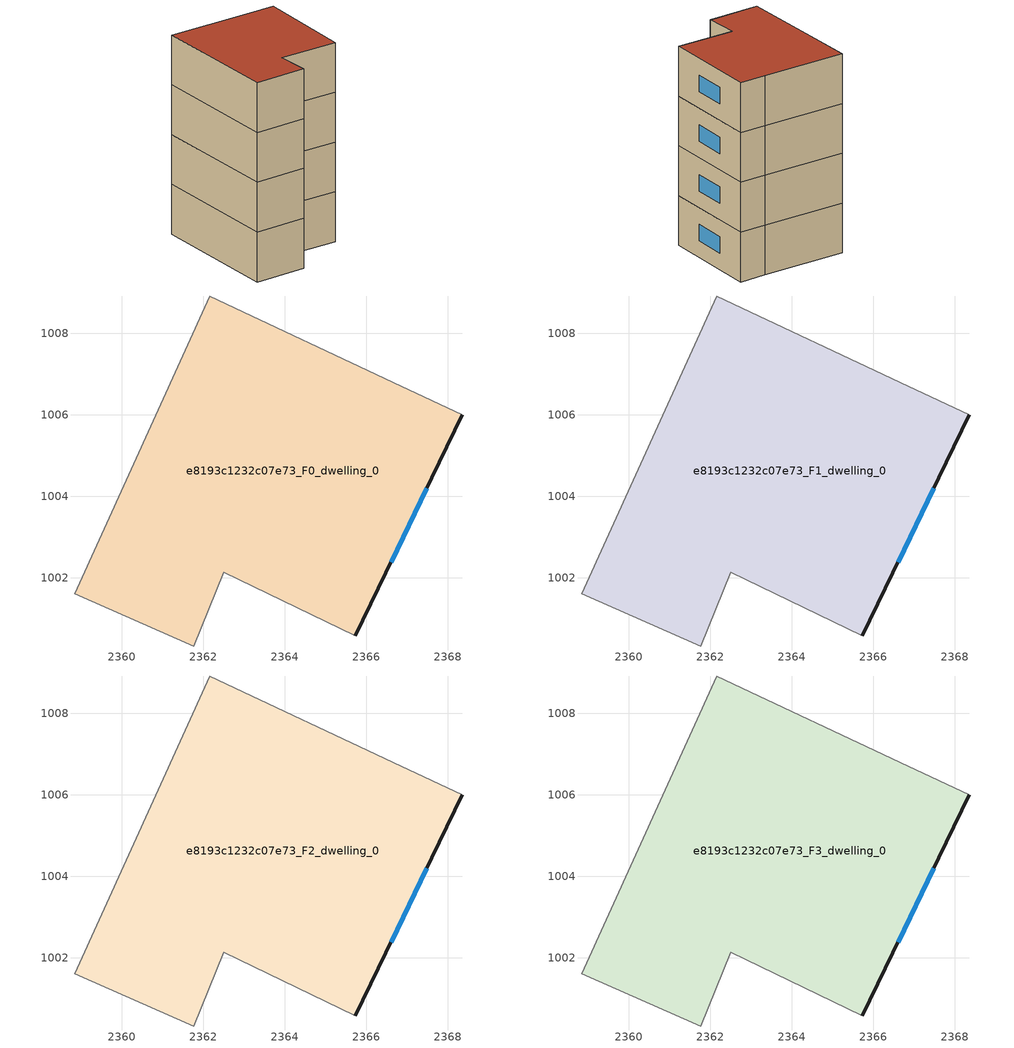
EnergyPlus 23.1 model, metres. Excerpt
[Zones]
e8193c1232c07e73_F0_dwelling_0
 floor ground (EU_floor_Construction): 2366.86,1006.69 2368.35,1006 2365.73,1000.57 2362.5,1002.13 2361.76,1000.32 2358.84,1001.6 2362.15,1008.91 z0
 wall outside (EU_wall_Construction): 2365.73,1000.57 2368.35,1006 z0:3
 wall adiabatic (EU_wall_Construction): 2368.35,1006 2366.86,1006.69 2362.15,1008.91 2358.84,1001.6 2361.76,1000.32 2362.5,1002.13 2365.73,1000.57 z0:3
 window (EU_Window_Construction): 2366.61,1002.38 2367.48,1004.19 z1:2
e8193c1232c07e73_F1_dwelling_0
 floor to e8193c1232c07e73_F0_dwelling_0 (EU_floor_Construction): 2366.86,1006.69 2368.35,1006 2365.73,1000.57 2362.5,1002.13 2361.76,1000.32 2358.84,1001.6 2362.15,1008.91 z3
 wall outside (EU_wall_Construction): 2365.73,1000.57 2368.35,1006 z3:6
 wall adiabatic (EU_wall_Construction): 2368.35,1006 2366.86,1006.69 2362.15,1008.91 2358.84,1001.6 2361.76,1000.32 2362.5,1002.13 2365.73,1000.57 z3:6
 window (EU_Window_Construction): 2366.61,1002.38 2367.48,1004.19 z4:5
e8193c1232c07e73_F2_dwelling_0
 floor to e8193c1232c07e73_F1_dwelling_0 (EU_floor_Construction): 2366.86,1006.69 2368.35,1006 2365.73,1000.57 2362.5,1002.13 2361.76,1000.32 2358.84,1001.6 2362.15,1008.91 z6
 wall outside (EU_wall_Construction): 2365.73,1000.57 2368.35,1006 z6:9
 wall adiabatic (EU_wall_Construction): 2368.35,1006 2366.86,1006.69 2362.15,1008.91 2358.84,1001.6 2361.76,1000.32 2362.5,1002.13 2365.73,1000.57 z6:9
 window (EU_Window_Construction): 2366.61,1002.38 2367.48,1004.19 z7:8
e8193c1232c07e73_F3_dwelling_0
 floor to e8193c1232c07e73_F2_dwelling_0 (EU_floor_Construction): 2366.86,1006.69 2368.35,1006 2365.73,1000.57 2362.5,1002.13 2361.76,1000.32 2358.84,1001.6 2362.15,1008.91 z9
 wall outside (EU_wall_Construction): 2365.73,1000.57 2368.35,1006 z9:12
 wall adiabatic (EU_wall_Construction): 2368.35,1006 2366.86,1006.69 2362.15,1008.91 2358.84,1001.6 2361.76,1000.32 2362.5,1002.13 2365.73,1000.57 z9:12
 window (EU_Window_Construction): 2366.61,1002.38 2367.48,1004.19 z10:11
 roof outside (EU_roof_Construction): 2365.73,1000.57 2368.35,1006 2366.86,1006.69 2362.15,1008.91 2358.84,1001.6 2361.76,1000.32 2362.5,1002.13 z12
[Building]
EU S2 Campaign: North Axis=0; Terrain=City; Solar Distribution=FullExterior
[Site:Location]
Bologna: Latitude=44.5; Longitude=11.25; Time Zone=1; Elevation=37
[SizingPeriod:WeatherFileDays]
AnnualSizingPeriod: Begin Month=1; Begin Day of Month=1; End Month=12; End Day of Month=31; Day of Week for Start Day=Monday; Use Weather File Daylight Saving Period=No; Use Weather File Rain and Snow Indicators=No
[MATERIAL]
EU_InternalMass_Material: Roughness=MediumRough; Thickness=0.1; Conductivity=1; Density=1800; Specific Heat=900; Thermal Absorptance=0.9; Solar Absorptance=0.7; Visible Absorptance=0.7
[MATERIAL:NOMASS] Roughness=MediumRough; Thermal Absorptance=0.9; Solar Absorptance=0.7; Visible Absorptance=0.7
Name | Thermal Resistance
EU_wall_NoMass | 0.937881
EU_roof_NoMass | 0.548572
EU_floor_NoMass | 0.71348
[WINDOWMATERIAL:SIMPLEGLAZINGSYSTEM]
EU_Window_SimpleGlazing: UFactor=4.25633; Solar Heat Gain Coefficient=0.85; Visible Transmittance=0.85
[CONSTRUCTION]
EU_wall_Construction: EU_wall_NoMass
EU_roof_Construction: EU_roof_NoMass
EU_floor_Construction: EU_floor_NoMass
EU_Window_Construction: EU_Window_SimpleGlazing
EU_InternalMass_Construction: EU_InternalMass_Material
[ZONE] Type=1; Multiplier=1; Ceiling Height=autocalculate; Floor Area=autocalculate; Part of Total Floor Area=Yes
Name | Volume
e8193c1232c07e73_F0_dwelling_0 | 140.742
e8193c1232c07e73_F1_dwelling_0; e8193c1232c07e73_F2_dwelling_0; e8193c1232c07e73_F3_dwelling_0 | 140.741
[INTERNALMASS] Construction=EU_InternalMass_Construction; Surface Area=46.9139
Name | Zone or ZoneList
e8193c1232c07e73_F0_dwelling_0_EU_InternalMass | e8193c1232c07e73_F0_dwelling_0
e8193c1232c07e73_F1_dwelling_0_EU_InternalMass | e8193c1232c07e73_F1_dwelling_0
e8193c1232c07e73_F2_dwelling_0_EU_InternalMass | e8193c1232c07e73_F2_dwelling_0
e8193c1232c07e73_F3_dwelling_0_EU_InternalMass | e8193c1232c07e73_F3_dwelling_0
[OTHEREQUIPMENT] Fuel Type=Electricity; Design Level Calculation Method=Watts/Area; Power per Zone Floor Area=1; Fraction Latent=0; Fraction Radiant=0; Fraction Lost=0; Carbon Dioxide Generation Rate=0; EndUse Subcategory=EU_Step8_InternalGains
Name | Zone or ZoneList or Space or SpaceList | Schedule
EU_Step8_InternalGain_e8193c1232c07e73_F0_dwelling_0_f000 | e8193c1232c07e73_F0_dwelling_0 | EU_Step8_GainSchedule_e8193c1232c07e73_F0_dwelling_0_f000
EU_Step8_InternalGain_e8193c1232c07e73_F1_dwelling_0_f000 | e8193c1232c07e73_F1_dwelling_0 | EU_Step8_GainSchedule_e8193c1232c07e73_F1_dwelling_0_f000
EU_Step8_InternalGain_e8193c1232c07e73_F2_dwelling_0_f000 | e8193c1232c07e73_F2_dwelling_0 | EU_Step8_GainSchedule_e8193c1232c07e73_F2_dwelling_0_f000
EU_Step8_InternalGain_e8193c1232c07e73_F3_dwelling_0_f000 | e8193c1232c07e73_F3_dwelling_0 | EU_Step8_GainSchedule_e8193c1232c07e73_F3_dwelling_0_f000
[ZONEVENTILATION:DESIGNFLOWRATE] Schedule=EU_AlwaysOn; Design Flow Rate Calculation Method=AirChanges/Hour; Air Changes per Hour=0.687892; Ventilation Type=Natural; Fan Pressure Rise=0; Fan Total Efficiency=1; Constant Term Coefficient=1; Temperature Term Coefficient=0; Velocity Term Coefficient=0; Velocity Squared Term Coefficient=0; Minimum Indoor Temperature=-100; Maximum Indoor Temperature=100; Delta Temperature=-100; Minimum Outdoor Temperature=-100; Maximum Outdoor Temperature=100; Maximum Wind Speed=40
Name | Zone or ZoneList or Space or SpaceList
EU_ConstantAir_e8193c1232c07e73_F0_dwelling_0 | e8193c1232c07e73_F0_dwelling_0
EU_ConstantAir_e8193c1232c07e73_F1_dwelling_0 | e8193c1232c07e73_F1_dwelling_0
EU_ConstantAir_e8193c1232c07e73_F2_dwelling_0 | e8193c1232c07e73_F2_dwelling_0
EU_ConstantAir_e8193c1232c07e73_F3_dwelling_0 | e8193c1232c07e73_F3_dwelling_0
[HVACTEMPLATE:THERMOSTAT] Constant Heating Setpoint=20; Constant Cooling Setpoint=50
EU_HeatOnly_e8193c1232c07e73_F0_dwelling_0; EU_HeatOnly_e8193c1232c07e73_F1_dwelling_0; EU_HeatOnly_e8193c1232c07e73_F2_dwelling_0; EU_HeatOnly_e8193c1232c07e73_F3_dwelling_0
[HVACTEMPLATE:ZONE:IDEALLOADSAIRSYSTEM] System Availability Schedule=EU_AlwaysOn; Maximum Heating Supply Air Temperature=50; Minimum Cooling Supply Air Temperature=13; Maximum Heating Supply Air Humidity Ratio=0.0156; Minimum Cooling Supply Air Humidity Ratio=0.0077; Heating Limit=NoLimit; Cooling Limit=NoLimit; Heating Availability Schedule=EU_AlwaysOn; Cooling Availability Schedule=EU_CoolingOff; Dehumidification Control Type=ConstantSensibleHeatRatio; Cooling Sensible Heat Ratio=0.7; Dehumidification Setpoint=60; Humidification Control Type=None; Humidification Setpoint=30; Outdoor Air Method=None; Outdoor Air Flow Rate per Person=0.00944; Outdoor Air Flow Rate per Zone Floor Area=0; Outdoor Air Flow Rate per Zone=0; Demand Controlled Ventilation Type=None; Outdoor Air Economizer Type=NoEconomizer; Heat Recovery Type=None; Sensible Heat Recovery Effectiveness=0.7; Latent Heat Recovery Effectiveness=0.65
Name | Template Thermostat
e8193c1232c07e73_F0_dwelling_0 | EU_HeatOnly_e8193c1232c07e73_F0_dwelling_0
e8193c1232c07e73_F1_dwelling_0 | EU_HeatOnly_e8193c1232c07e73_F1_dwelling_0
e8193c1232c07e73_F2_dwelling_0 | EU_HeatOnly_e8193c1232c07e73_F2_dwelling_0
e8193c1232c07e73_F3_dwelling_0 | EU_HeatOnly_e8193c1232c07e73_F3_dwelling_0
[SIZING:ZONE] Zone Cooling Design Supply Air Temperature Input Method=SupplyAirTemperature; Zone Cooling Design Supply Air Temperature=13; Zone Heating Design Supply Air Temperature Input Method=SupplyAirTemperature; Zone Heating Design Supply Air Temperature=50; Zone Cooling Design Supply Air Humidity Ratio=0.008; Zone Heating Design Supply Air Humidity Ratio=0.008; Cooling Design Air Flow Method=DesignDay; Cooling Design Air Flow Rate=0; Cooling Minimum Air Flow per Zone Floor Area=0.000762; Cooling Minimum Air Flow=0; Cooling Minimum Air Flow Fraction=0.2; Heating Design Air Flow Method=DesignDay; Heating Design Air Flow Rate=0; Heating Maximum Air Flow per Zone Floor Area=0.002032; Heating Maximum Air Flow=0.141576; Heating Maximum Air Flow Fraction=0.3; Account for Dedicated Outdoor Air System=No; Dedicated Outdoor Air System Control Strategy=NeutralSupplyAir; Dedicated Outdoor Air Low Setpoint Temperature for Design=autosize; Dedicated Outdoor Air High Setpoint Temperature for Design=autosize; Zone Load Sizing Method=Sensible Load Only No Latent Load; Zone Latent Cooling Design Supply Air Humidity Ratio Input Method=HumidityRatioDifference; Zone Cooling Design Supply Air Humidity Ratio Difference=0.005; Zone Latent Heating Design Supply Air Humidity Ratio Input Method=HumidityRatioDifference; Zone Humidification Design Supply Air Humidity Ratio Difference=0.005
e8193c1232c07e73_F0_dwelling_0; e8193c1232c07e73_F1_dwelling_0; e8193c1232c07e73_F2_dwelling_0; e8193c1232c07e73_F3_dwelling_0
[SCHEDULE:CONSTANT]
Name | Hourly Value
EU_AlwaysOn | 1
EU_CoolingOff | 0
[SCHEDULE:FILE] Column Number=1; Rows to Skip at Top=0; Number of Hours of Data=8760; Column Separator=Comma; Interpolate to Timestep=No; Minutes per Item=60; Adjust Schedule for Daylight Savings=Yes
Name | File
EU_Step8_GainSchedule_e8193c1232c07e73_F0_dwelling_0_f000 | ../../schedules/e8193c1232c07e73/e8193c1232c07e73_F0_dwelling_0_f000_gain.csv
EU_Step8_GainSchedule_e8193c1232c07e73_F1_dwelling_0_f000 | ../../schedules/e8193c1232c07e73/e8193c1232c07e73_F1_dwelling_0_f000_gain.csv
EU_Step8_GainSchedule_e8193c1232c07e73_F2_dwelling_0_f000 | ../../schedules/e8193c1232c07e73/e8193c1232c07e73_F2_dwelling_0_f000_gain.csv
EU_Step8_GainSchedule_e8193c1232c07e73_F3_dwelling_0_f000 | ../../schedules/e8193c1232c07e73/e8193c1232c07e73_F3_dwelling_0_f000_gain.csv
